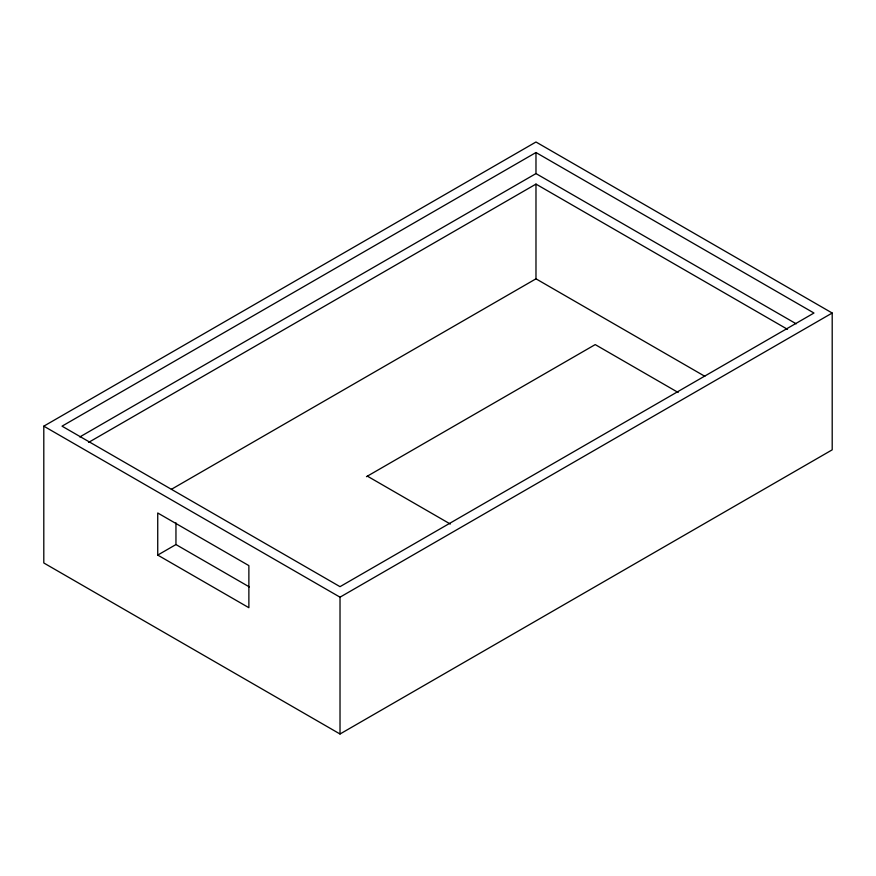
<?xml version="1.0" encoding="UTF-8"?>
<svg xmlns="http://www.w3.org/2000/svg" width="876" height="876" viewBox="0 0 876 876"><rect width="100%" height="100%" fill="white"/><g stroke="black" fill="none" stroke-linecap="round" stroke-linejoin="round"><path stroke-width="1.31" d="M43.8 426.163L535.981 142L832.2 313.028L832.2 449.837L340.019 734L43.8 562.972L43.8 426.163L340.019 597.18L832.2 313.028M535.981 152.523L62.032 426.163L340.019 586.657L813.968 313.028L535.981 152.523L535.981 173.579L79.804 436.949M88.542 442.424L535.981 184.102L787.48 329.299M171.4 489.312L535.981 278.82L704.83 376.297M157.735 555.088L248.872 607.703L248.872 565.611L157.735 512.986L157.735 555.088L175.956 544.554L249.353 586.931M366.464 476.675L595.22 344.596L678.166 392.481M535.981 173.579L796.229 323.824M367.362 476.15L450.308 524.034M535.981 184.102L535.981 278.82M340.019 597.18L340.019 734M175.956 522.83L175.956 544.554"/></g></svg>
